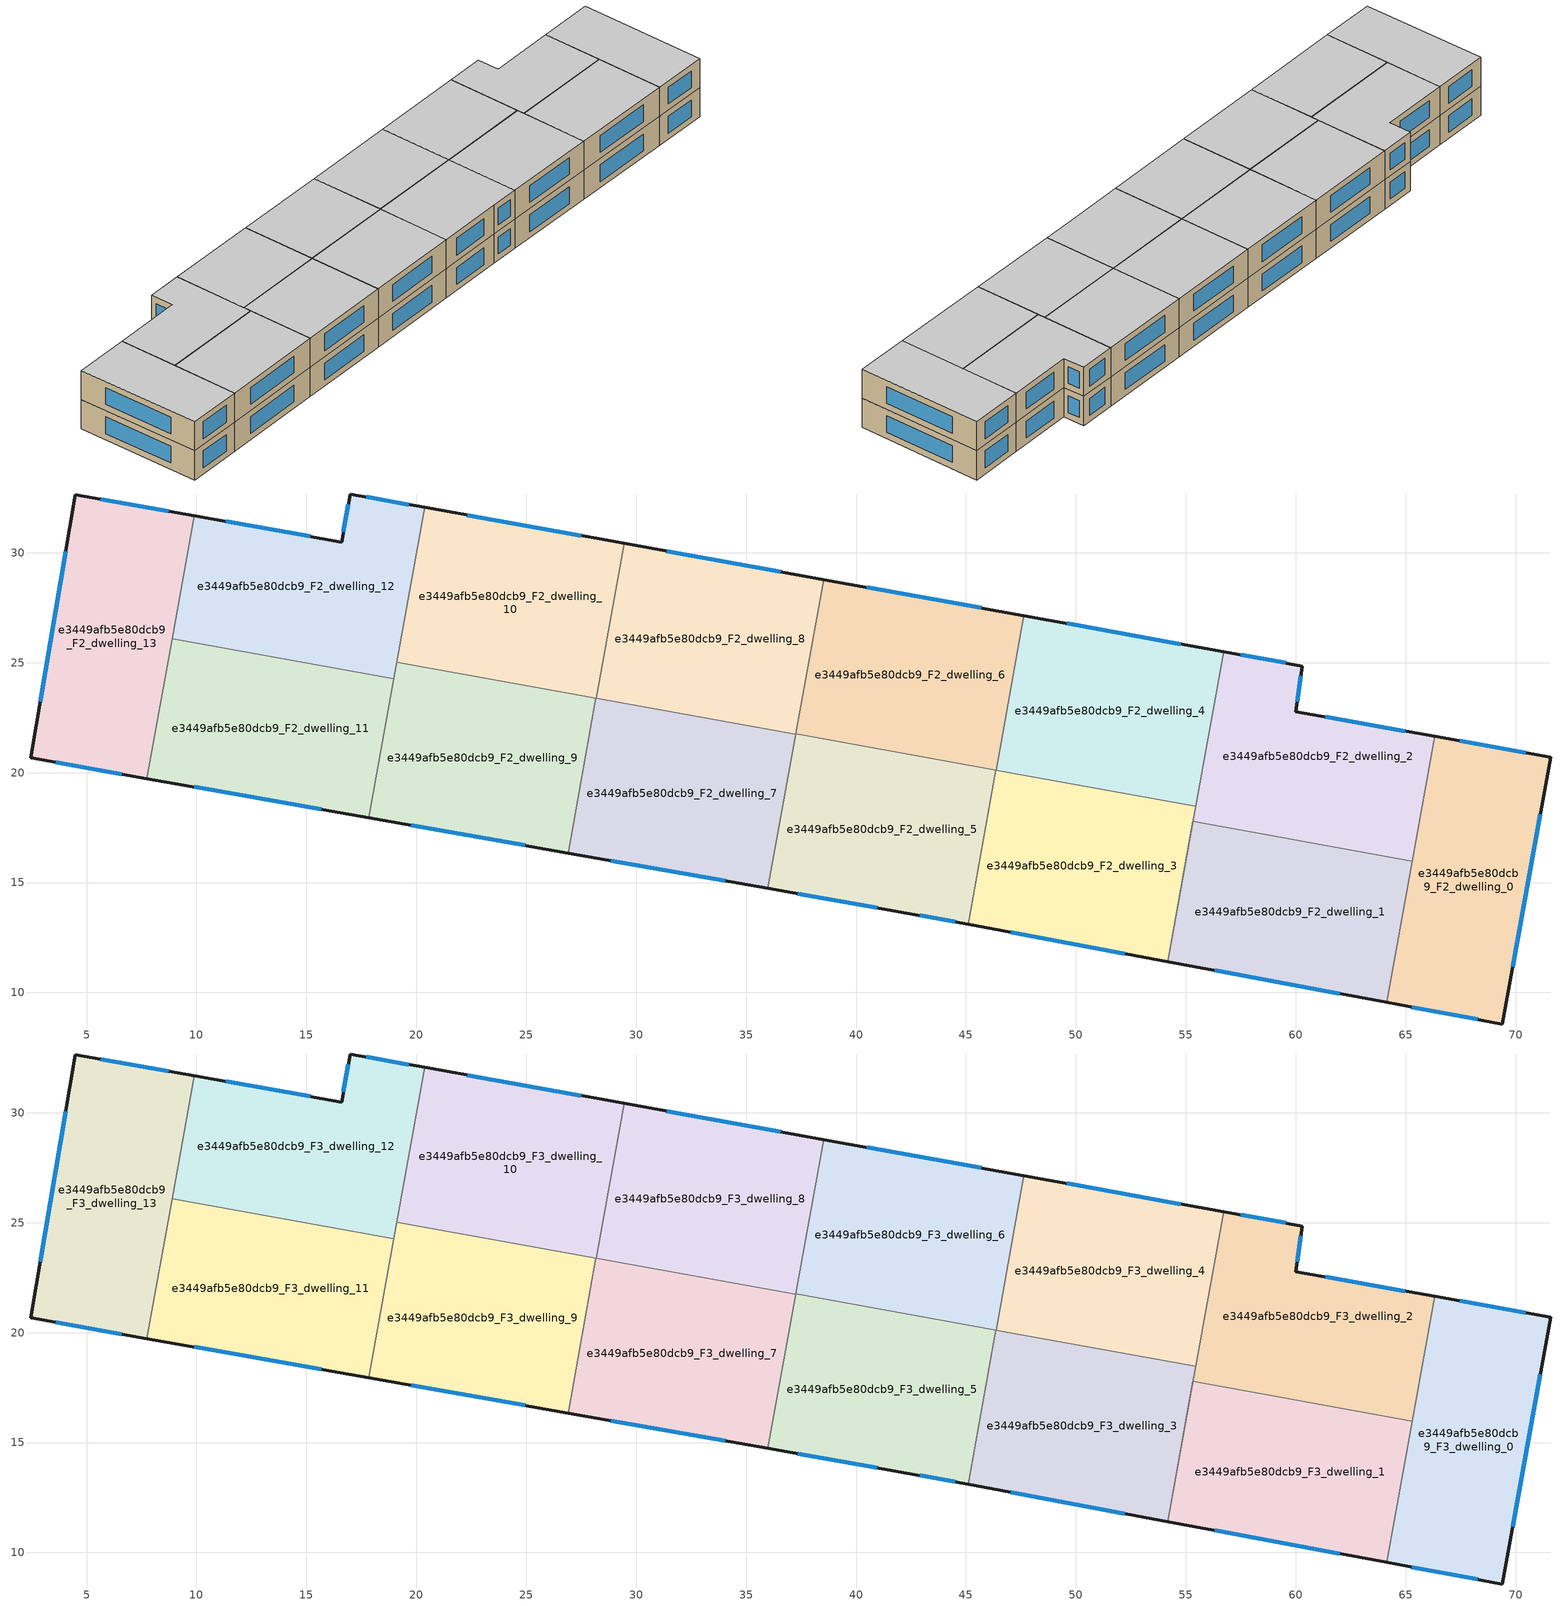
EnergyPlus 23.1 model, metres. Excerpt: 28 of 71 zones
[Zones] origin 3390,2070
e3449afb5e80dcb9_F2_dwelling_0
 floor to e3449afb5e80dcb9_F1_dwelling_0 (EU_floor_Construction): 71.6,20.71 69.41,8.57 64.14,9.55 66.33,21.65 z6
 wall outside (EU_wall_Construction): 64.14,9.55 69.41,8.57 71.6,20.71 66.33,21.65 z6:9
 wall to e3449afb5e80dcb9_F2_dwelling_1 (EU_wall_Construction): 65.3,15.98 64.14,9.55 z6:9
 wall to e3449afb5e80dcb9_F2_dwelling_2 (EU_wall_Construction): 66.33,21.65 65.3,15.98 z6:9
 window (EU_Window_Construction): 70.47,20.91 67.46,21.45 / 69.88,11.17 71.13,18.11 / 65.27,9.34 68.28,8.78 z6.64:8.36
e3449afb5e80dcb9_F2_dwelling_1
 floor to e3449afb5e80dcb9_F1_dwelling_1 (EU_floor_Construction): 65.3,15.98 64.14,9.55 54.17,11.41 55.33,17.78 z6
 wall outside (EU_wall_Construction): 54.17,11.41 64.14,9.55 z6:9
 wall to e3449afb5e80dcb9_F2_dwelling_2 (EU_wall_Construction): 65.3,15.98 55.33,17.78 54.17,11.41 z6:9
 window (EU_Window_Construction): 56.31,11.01 62.01,9.95 z6.64:8.36
e3449afb5e80dcb9_F2_dwelling_10
 floor to e3449afb5e80dcb9_F1_dwelling_10 (EU_floor_Construction): 29.45,30.42 28.17,23.37 19.11,25.01 20.38,32.06 z6
 wall outside (EU_wall_Construction): 29.45,30.42 20.38,32.06 z6:9
 wall to e3449afb5e80dcb9_F2_dwelling_9 (EU_wall_Construction): 19.11,25.01 28.17,23.37 z6:9
 wall to e3449afb5e80dcb9_F2_dwelling_8 (EU_wall_Construction): 28.18,23.39 29.45,30.42 z6:9
 wall to e3449afb5e80dcb9_F2_dwelling_12 (EU_wall_Construction): 20.38,32.06 19.11,25.01 z6:9
 wall to e3449afb5e80dcb9_F2_dwelling_7 (EU_wall_Construction): 28.17,23.37 28.18,23.39 z6:9
 window (EU_Window_Construction): 27.51,30.77 22.32,31.71 z6.64:8.36
e3449afb5e80dcb9_F2_dwelling_11
 floor to e3449afb5e80dcb9_F1_dwelling_11 (EU_floor_Construction): 18.97,24.27 17.83,17.95 7.74,19.73 8.89,26.09 z6
 wall outside (EU_wall_Construction): 7.74,19.73 17.83,17.95 z6:9
 wall to e3449afb5e80dcb9_F2_dwelling_12 (EU_wall_Construction): 18.97,24.27 8.89,26.09 z6:9
 wall to e3449afb5e80dcb9_F2_dwelling_13 (EU_wall_Construction): 8.89,26.09 7.74,19.73 z6:9
 wall to e3449afb5e80dcb9_F2_dwelling_9 (EU_wall_Construction): 17.83,17.95 18.97,24.27 z6:9
 window (EU_Window_Construction): 9.91,19.35 15.67,18.33 z6.64:8.36
e3449afb5e80dcb9_F2_dwelling_12
 floor to e3449afb5e80dcb9_F1_dwelling_12 (EU_floor_Construction): 20.38,32.06 18.97,24.27 8.89,26.09 9.9,31.68 16.6,30.49 16.98,32.67 z6
 wall outside (EU_wall_Construction): 20.38,32.06 16.98,32.67 16.6,30.49 9.9,31.68 z6:9
 wall to e3449afb5e80dcb9_F2_dwelling_13 (EU_wall_Construction): 9.9,31.68 8.89,26.09 z6:9
 wall to e3449afb5e80dcb9_F2_dwelling_9 (EU_wall_Construction): 18.97,24.27 19.11,25.01 z6:9
 window (EU_Window_Construction): 15.17,30.74 11.34,31.43 / 16.9,32.21 16.68,30.96 / 19.66,32.19 17.71,32.54 z6.64:8.36
e3449afb5e80dcb9_F2_dwelling_13
 floor to e3449afb5e80dcb9_F1_dwelling_13 (EU_floor_Construction): 9.9,31.68 7.74,19.73 2.46,20.67 4.49,32.65 z6
 wall outside (EU_wall_Construction): 9.9,31.68 4.49,32.65 2.46,20.67 7.74,19.73 z6:9
 window (EU_Window_Construction): 3.59,20.47 6.61,19.93 / 4.05,30.08 2.9,23.23 / 8.74,31.89 5.65,32.44 z6.64:8.36
e3449afb5e80dcb9_F2_dwelling_2
 floor to e3449afb5e80dcb9_F1_dwelling_2 (EU_floor_Construction): 66.33,21.65 65.3,15.98 55.33,17.78 56.72,25.5 60.31,24.85 60,22.78 z6
 wall outside (EU_wall_Construction): 66.33,21.65 60,22.78 60.31,24.85 56.72,25.5 z6:9
 wall to e3449afb5e80dcb9_F2_dwelling_3 (EU_wall_Construction): 55.45,18.46 54.17,11.41 z6:9
 wall to e3449afb5e80dcb9_F2_dwelling_4 (EU_wall_Construction): 56.72,25.5 55.45,18.46 z6:9
 window (EU_Window_Construction): 60.06,23.22 60.24,24.41 / 64.97,21.89 61.35,22.53 / 59.54,24.99 57.49,25.36 z6.64:8.36
e3449afb5e80dcb9_F2_dwelling_3
 floor to e3449afb5e80dcb9_F1_dwelling_3 (EU_floor_Construction): 55.45,18.46 54.17,11.41 45.1,13.1 46.37,20.11 z6
 wall outside (EU_wall_Construction): 45.1,13.1 54.17,11.41 z6:9
 wall to e3449afb5e80dcb9_F2_dwelling_4 (EU_wall_Construction): 55.45,18.46 46.37,20.11 z6:9
 wall to e3449afb5e80dcb9_F2_dwelling_5 (EU_wall_Construction): 46.37,20.11 45.1,13.1 z6:9
 window (EU_Window_Construction): 47.04,12.73 52.23,11.77 z6.64:8.36
e3449afb5e80dcb9_F2_dwelling_4
 floor to e3449afb5e80dcb9_F1_dwelling_4 (EU_floor_Construction): 56.72,25.5 55.45,18.46 46.37,20.11 47.64,27.14 z6
 wall outside (EU_wall_Construction): 56.72,25.5 47.64,27.14 z6:9
 wall to e3449afb5e80dcb9_F2_dwelling_6 (EU_wall_Construction): 47.64,27.14 46.37,20.12 z6:9
 wall to e3449afb5e80dcb9_F2_dwelling_5 (EU_wall_Construction): 46.37,20.12 46.37,20.11 z6:9
 window (EU_Window_Construction): 54.78,25.85 49.58,26.79 z6.64:8.36
e3449afb5e80dcb9_F2_dwelling_5
 floor to e3449afb5e80dcb9_F1_dwelling_5 (EU_floor_Construction): 46.37,20.12 45.1,13.1 42.31,13.62 35.99,14.73 37.27,21.76 z6
 wall outside (EU_wall_Construction): 35.99,14.73 42.31,13.62 45.1,13.1 z6:9
 wall to e3449afb5e80dcb9_F2_dwelling_6 (EU_wall_Construction): 46.37,20.12 37.27,21.76 z6:9
 wall to e3449afb5e80dcb9_F2_dwelling_7 (EU_wall_Construction): 37.26,21.75 35.99,14.73 z6:9
 wall to e3449afb5e80dcb9_F2_dwelling_8 (EU_wall_Construction): 37.26,21.76 37.26,21.75 z6:9
 window (EU_Window_Construction): 42.91,13.5 44.5,13.21 / 37.35,14.49 40.96,13.85 z6.64:8.36
e3449afb5e80dcb9_F2_dwelling_6
 floor to e3449afb5e80dcb9_F1_dwelling_6 (EU_floor_Construction): 47.64,27.14 46.37,20.12 37.27,21.76 38.53,28.78 z6
 wall outside (EU_wall_Construction): 47.64,27.14 38.53,28.78 z6:9
 wall to e3449afb5e80dcb9_F2_dwelling_8 (EU_wall_Construction): 38.53,28.78 37.27,21.76 z6:9
 window (EU_Window_Construction): 45.69,27.49 40.48,28.43 z6.64:8.36
e3449afb5e80dcb9_F2_dwelling_7
 floor to e3449afb5e80dcb9_F1_dwelling_7 (EU_floor_Construction): 37.26,21.75 35.99,14.73 26.9,16.34 28.18,23.39 z6
 wall outside (EU_wall_Construction): 26.9,16.34 35.99,14.73 z6:9
 wall to e3449afb5e80dcb9_F2_dwelling_8 (EU_wall_Construction): 37.26,21.75 28.18,23.39 z6:9
 wall to e3449afb5e80dcb9_F2_dwelling_9 (EU_wall_Construction): 28.17,23.37 26.9,16.34 z6:9
 window (EU_Window_Construction): 28.85,16 34.05,15.08 z6.64:8.36
e3449afb5e80dcb9_F2_dwelling_8
 floor to e3449afb5e80dcb9_F1_dwelling_8 (EU_floor_Construction): 38.53,28.78 37.26,21.75 28.18,23.39 29.45,30.42 z6
 wall outside (EU_wall_Construction): 38.53,28.78 29.45,30.42 z6:9
 window (EU_Window_Construction): 36.59,29.13 31.39,30.07 z6.64:8.36
e3449afb5e80dcb9_F2_dwelling_9
 floor to e3449afb5e80dcb9_F1_dwelling_9 (EU_floor_Construction): 28.17,23.37 26.9,16.34 17.83,17.95 19.11,25.01 z6
 wall outside (EU_wall_Construction): 17.83,17.95 26.9,16.34 z6:9
 window (EU_Window_Construction): 19.77,17.6 24.96,16.69 z6.64:8.36
e3449afb5e80dcb9_F3_dwelling_0
 floor to e3449afb5e80dcb9_F2_dwelling_0 (EU_floor_Construction): 71.6,20.71 69.41,8.57 64.14,9.55 66.33,21.65 z9
 wall outside (EU_wall_Construction): 64.14,9.55 69.41,8.57 71.6,20.71 66.33,21.65 z9:12
 wall to e3449afb5e80dcb9_F3_dwelling_1 (EU_wall_Construction): 65.3,15.98 64.14,9.55 z9:12
 wall to e3449afb5e80dcb9_F3_dwelling_2 (EU_wall_Construction): 66.33,21.65 65.3,15.98 z9:12
 window (EU_Window_Construction): 70.47,20.91 67.46,21.45 / 69.88,11.17 71.13,18.11 / 65.27,9.34 68.28,8.78 z9.64:11.36
 ceiling to e3449afb5e80dcb9_F4_dwelling_0 (EU_floor_Construction): 69.41,8.57 71.6,20.71 66.33,21.65 64.14,9.55 z12
e3449afb5e80dcb9_F3_dwelling_1
 floor to e3449afb5e80dcb9_F2_dwelling_1 (EU_floor_Construction): 65.3,15.98 64.14,9.55 54.17,11.41 55.33,17.78 z9
 wall outside (EU_wall_Construction): 54.17,11.41 64.14,9.55 z9:12
 wall to e3449afb5e80dcb9_F3_dwelling_2 (EU_wall_Construction): 65.3,15.98 55.33,17.78 54.17,11.41 z9:12
 window (EU_Window_Construction): 56.31,11.01 62.01,9.95 z9.64:11.36
 ceiling to e3449afb5e80dcb9_F4_dwelling_1 (EU_floor_Construction): 64.14,9.55 65.3,15.98 55.33,17.78 54.17,11.41 z12
e3449afb5e80dcb9_F3_dwelling_10
 floor to e3449afb5e80dcb9_F2_dwelling_10 (EU_floor_Construction): 29.45,30.42 28.17,23.37 19.11,25.01 20.38,32.06 z9
 wall outside (EU_wall_Construction): 29.45,30.42 20.38,32.06 z9:12
 wall to e3449afb5e80dcb9_F3_dwelling_9 (EU_wall_Construction): 19.11,25.01 28.17,23.37 z9:12
 wall to e3449afb5e80dcb9_F3_dwelling_8 (EU_wall_Construction): 28.18,23.39 29.45,30.42 z9:12
 wall to e3449afb5e80dcb9_F3_dwelling_12 (EU_wall_Construction): 20.38,32.06 19.11,25.01 z9:12
 wall to e3449afb5e80dcb9_F3_dwelling_7 (EU_wall_Construction): 28.17,23.37 28.18,23.39 z9:12
 window (EU_Window_Construction): 27.51,30.77 22.32,31.71 z9.64:11.36
 ceiling to e3449afb5e80dcb9_F4_dwelling_10 (EU_floor_Construction): 28.17,23.37 29.45,30.42 20.38,32.06 19.11,25.01 z12
e3449afb5e80dcb9_F3_dwelling_11
 floor to e3449afb5e80dcb9_F2_dwelling_11 (EU_floor_Construction): 18.97,24.27 17.83,17.95 7.74,19.73 8.89,26.09 z9
 wall outside (EU_wall_Construction): 7.74,19.73 17.83,17.95 z9:12
 wall to e3449afb5e80dcb9_F3_dwelling_12 (EU_wall_Construction): 18.97,24.27 8.89,26.09 z9:12
 wall to e3449afb5e80dcb9_F3_dwelling_13 (EU_wall_Construction): 8.89,26.09 7.74,19.73 z9:12
 wall to e3449afb5e80dcb9_F3_dwelling_9 (EU_wall_Construction): 17.83,17.95 18.97,24.27 z9:12
 window (EU_Window_Construction): 9.91,19.35 15.67,18.33 z9.64:11.36
 ceiling to e3449afb5e80dcb9_F4_dwelling_11 (EU_floor_Construction): 17.83,17.95 18.97,24.27 8.89,26.09 7.74,19.73 z12
e3449afb5e80dcb9_F3_dwelling_12
 floor to e3449afb5e80dcb9_F2_dwelling_12 (EU_floor_Construction): 20.38,32.06 18.97,24.27 8.89,26.09 9.9,31.68 16.6,30.49 16.98,32.67 z9
 wall outside (EU_wall_Construction): 20.38,32.06 16.98,32.67 16.6,30.49 9.9,31.68 z9:12
 wall to e3449afb5e80dcb9_F3_dwelling_13 (EU_wall_Construction): 9.9,31.68 8.89,26.09 z9:12
 wall to e3449afb5e80dcb9_F3_dwelling_9 (EU_wall_Construction): 18.97,24.27 19.11,25.01 z9:12
 window (EU_Window_Construction): 15.17,30.74 11.34,31.43 / 16.9,32.21 16.68,30.96 / 19.66,32.19 17.71,32.54 z9.64:11.36
 ceiling to e3449afb5e80dcb9_F4_dwelling_12 (EU_floor_Construction): 18.97,24.27 20.38,32.06 16.98,32.67 16.6,30.49 9.9,31.68 8.89,26.09 z12
e3449afb5e80dcb9_F3_dwelling_13
 floor to e3449afb5e80dcb9_F2_dwelling_13 (EU_floor_Construction): 9.9,31.68 7.74,19.73 2.46,20.67 4.49,32.65 z9
 wall outside (EU_wall_Construction): 9.9,31.68 4.49,32.65 2.46,20.67 7.74,19.73 z9:12
 window (EU_Window_Construction): 3.59,20.47 6.61,19.93 / 4.05,30.08 2.9,23.23 / 8.74,31.89 5.65,32.44 z9.64:11.36
 ceiling to e3449afb5e80dcb9_F4_dwelling_13 (EU_floor_Construction): 7.74,19.73 9.9,31.68 4.49,32.65 2.46,20.67 z12
e3449afb5e80dcb9_F3_dwelling_2
 floor to e3449afb5e80dcb9_F2_dwelling_2 (EU_floor_Construction): 66.33,21.65 65.3,15.98 55.33,17.78 56.72,25.5 60.31,24.85 60,22.78 z9
 wall outside (EU_wall_Construction): 66.33,21.65 60,22.78 60.31,24.85 56.72,25.5 z9:12
 wall to e3449afb5e80dcb9_F3_dwelling_3 (EU_wall_Construction): 55.45,18.46 54.17,11.41 z9:12
 wall to e3449afb5e80dcb9_F3_dwelling_4 (EU_wall_Construction): 56.72,25.5 55.45,18.46 z9:12
 window (EU_Window_Construction): 60.06,23.22 60.24,24.41 / 64.97,21.89 61.35,22.53 / 59.54,24.99 57.49,25.36 z9.64:11.36
 ceiling to e3449afb5e80dcb9_F4_dwelling_2 (EU_floor_Construction): 65.3,15.98 66.33,21.65 60,22.78 60.31,24.85 56.72,25.5 55.33,17.78 z12
e3449afb5e80dcb9_F3_dwelling_3
 floor to e3449afb5e80dcb9_F2_dwelling_3 (EU_floor_Construction): 55.45,18.46 54.17,11.41 45.1,13.1 46.37,20.11 z9
 wall outside (EU_wall_Construction): 45.1,13.1 54.17,11.41 z9:12
 wall to e3449afb5e80dcb9_F3_dwelling_4 (EU_wall_Construction): 55.45,18.46 46.37,20.11 z9:12
 wall to e3449afb5e80dcb9_F3_dwelling_5 (EU_wall_Construction): 46.37,20.11 45.1,13.1 z9:12
 window (EU_Window_Construction): 47.04,12.73 52.23,11.77 z9.64:11.36
 ceiling to e3449afb5e80dcb9_F4_dwelling_3 (EU_floor_Construction): 54.17,11.41 55.45,18.46 46.37,20.11 45.1,13.1 z12
e3449afb5e80dcb9_F3_dwelling_4
 floor to e3449afb5e80dcb9_F2_dwelling_4 (EU_floor_Construction): 56.72,25.5 55.45,18.46 46.37,20.11 47.64,27.14 z9
 wall outside (EU_wall_Construction): 56.72,25.5 47.64,27.14 z9:12
 wall to e3449afb5e80dcb9_F3_dwelling_6 (EU_wall_Construction): 47.64,27.14 46.37,20.12 z9:12
 wall to e3449afb5e80dcb9_F3_dwelling_5 (EU_wall_Construction): 46.37,20.12 46.37,20.11 z9:12
 window (EU_Window_Construction): 54.78,25.85 49.58,26.79 z9.64:11.36
 ceiling to e3449afb5e80dcb9_F4_dwelling_4 (EU_floor_Construction): 55.45,18.46 56.72,25.5 47.64,27.14 46.37,20.11 z12
e3449afb5e80dcb9_F3_dwelling_5
 floor to e3449afb5e80dcb9_F2_dwelling_5 (EU_floor_Construction): 46.37,20.12 45.1,13.1 42.31,13.62 35.99,14.73 37.27,21.76 z9
 wall outside (EU_wall_Construction): 35.99,14.73 42.31,13.62 45.1,13.1 z9:12
 wall to e3449afb5e80dcb9_F3_dwelling_6 (EU_wall_Construction): 46.37,20.12 37.27,21.76 z9:12
 wall to e3449afb5e80dcb9_F3_dwelling_7 (EU_wall_Construction): 37.26,21.75 35.99,14.73 z9:12
 wall to e3449afb5e80dcb9_F3_dwelling_8 (EU_wall_Construction): 37.26,21.76 37.26,21.75 z9:12
 window (EU_Window_Construction): 42.91,13.5 44.5,13.21 / 37.35,14.49 40.96,13.85 z9.64:11.36
 ceiling to e3449afb5e80dcb9_F4_dwelling_5 (EU_floor_Construction): 45.1,13.1 46.37,20.12 37.27,21.76 35.99,14.73 42.31,13.62 z12
e3449afb5e80dcb9_F3_dwelling_6
 floor to e3449afb5e80dcb9_F2_dwelling_6 (EU_floor_Construction): 47.64,27.14 46.37,20.12 37.27,21.76 38.53,28.78 z9
 wall outside (EU_wall_Construction): 47.64,27.14 38.53,28.78 z9:12
 wall to e3449afb5e80dcb9_F3_dwelling_8 (EU_wall_Construction): 38.53,28.78 37.27,21.76 z9:12
 window (EU_Window_Construction): 45.69,27.49 40.48,28.43 z9.64:11.36
 ceiling to e3449afb5e80dcb9_F4_dwelling_6 (EU_floor_Construction): 46.37,20.12 47.64,27.14 38.53,28.78 37.27,21.76 z12
e3449afb5e80dcb9_F3_dwelling_7
 floor to e3449afb5e80dcb9_F2_dwelling_7 (EU_floor_Construction): 37.26,21.75 35.99,14.73 26.9,16.34 28.18,23.39 z9
 wall outside (EU_wall_Construction): 26.9,16.34 35.99,14.73 z9:12
 wall to e3449afb5e80dcb9_F3_dwelling_8 (EU_wall_Construction): 37.26,21.75 28.18,23.39 z9:12
 wall to e3449afb5e80dcb9_F3_dwelling_9 (EU_wall_Construction): 28.17,23.37 26.9,16.34 z9:12
 window (EU_Window_Construction): 28.85,16 34.05,15.08 z9.64:11.36
 ceiling to e3449afb5e80dcb9_F4_dwelling_7 (EU_floor_Construction): 35.99,14.73 37.26,21.75 28.18,23.39 26.9,16.34 z12
e3449afb5e80dcb9_F3_dwelling_8
 floor to e3449afb5e80dcb9_F2_dwelling_8 (EU_floor_Construction): 38.53,28.78 37.26,21.75 28.18,23.39 29.45,30.42 z9
 wall outside (EU_wall_Construction): 38.53,28.78 29.45,30.42 z9:12
 window (EU_Window_Construction): 36.59,29.13 31.39,30.07 z9.64:11.36
 ceiling to e3449afb5e80dcb9_F4_dwelling_8 (EU_floor_Construction): 37.26,21.75 38.53,28.78 29.45,30.42 28.18,23.39 z12
e3449afb5e80dcb9_F3_dwelling_9
 floor to e3449afb5e80dcb9_F2_dwelling_9 (EU_floor_Construction): 28.17,23.37 26.9,16.34 17.83,17.95 19.11,25.01 z9
 wall outside (EU_wall_Construction): 17.83,17.95 26.9,16.34 z9:12
 window (EU_Window_Construction): 19.77,17.6 24.96,16.69 z9.64:11.36
 ceiling to e3449afb5e80dcb9_F4_dwelling_9 (EU_floor_Construction): 26.9,16.34 28.17,23.37 19.11,25.01 17.83,17.95 z12
[Building]
EU S2 Campaign: North Axis=0; Terrain=City; Solar Distribution=FullExterior
[Site:Location]
Yerevan-Zvartnots.Intl.AP: Latitude=40.15; Longitude=44.383; Time Zone=4; Elevation=854
[SizingPeriod:WeatherFileDays]
AnnualSizingPeriod: Begin Month=1; Begin Day of Month=1; End Month=12; End Day of Month=31; Day of Week for Start Day=Monday; Use Weather File Daylight Saving Period=No; Use Weather File Rain and Snow Indicators=No
[MATERIAL]
EU_InternalMass_Material: Roughness=MediumRough; Thickness=0.1; Conductivity=1; Density=1800; Specific Heat=900; Thermal Absorptance=0.9; Solar Absorptance=0.7; Visible Absorptance=0.7
[MATERIAL:NOMASS] Roughness=MediumRough; Thermal Absorptance=0.9; Solar Absorptance=0.7; Visible Absorptance=0.7
Name | Thermal Resistance
EU_wall_NoMass | 1.05043
EU_floor_NoMass | 0.478065
[WINDOWMATERIAL:SIMPLEGLAZINGSYSTEM]
EU_Window_SimpleGlazing: UFactor=2.5566; Solar Heat Gain Coefficient=0.75; Visible Transmittance=0.75
[CONSTRUCTION]
EU_wall_Construction: EU_wall_NoMass
EU_floor_Construction: EU_floor_NoMass
EU_Window_Construction: EU_Window_SimpleGlazing
EU_InternalMass_Construction: EU_InternalMass_Material
[ZONE] Type=1; Multiplier=1; Ceiling Height=autocalculate; Floor Area=autocalculate; Part of Total Floor Area=Yes
Name | Volume
e3449afb5e80dcb9_F2_dwelling_0; e3449afb5e80dcb9_F3_dwelling_0 | 197.958
e3449afb5e80dcb9_F2_dwelling_1; e3449afb5e80dcb9_F3_dwelling_1; e3449afb5e80dcb9_F2_dwelling_10; e3449afb5e80dcb9_F3_dwelling_10 | 197.931
e3449afb5e80dcb9_F2_dwelling_11; e3449afb5e80dcb9_F3_dwelling_11 | 197.941
e3449afb5e80dcb9_F2_dwelling_12; e3449afb5e80dcb9_F3_dwelling_12 | 197.922
e3449afb5e80dcb9_F2_dwelling_13; e3449afb5e80dcb9_F3_dwelling_13; e3449afb5e80dcb9_F2_dwelling_7; e3449afb5e80dcb9_F3_dwelling_7 | 197.949
e3449afb5e80dcb9_F2_dwelling_2; e3449afb5e80dcb9_F3_dwelling_2 | 197.946
e3449afb5e80dcb9_F2_dwelling_3; e3449afb5e80dcb9_F3_dwelling_3 | 197.926
e3449afb5e80dcb9_F2_dwelling_4; e3449afb5e80dcb9_F3_dwelling_4 | 197.928
e3449afb5e80dcb9_F2_dwelling_5; e3449afb5e80dcb9_F3_dwelling_5 | 197.963
e3449afb5e80dcb9_F2_dwelling_6; e3449afb5e80dcb9_F3_dwelling_6; e3449afb5e80dcb9_F2_dwelling_8; e3449afb5e80dcb9_F3_dwelling_8 | 197.938
e3449afb5e80dcb9_F2_dwelling_9; e3449afb5e80dcb9_F3_dwelling_9 | 197.933
[INTERNALMASS] Construction=EU_InternalMass_Construction
Name | Zone or ZoneList | Surface Area
e3449afb5e80dcb9_F2_dwelling_0_EU_InternalMass | e3449afb5e80dcb9_F2_dwelling_0 | 65.986
e3449afb5e80dcb9_F2_dwelling_1_EU_InternalMass | e3449afb5e80dcb9_F2_dwelling_1 | 65.9754
e3449afb5e80dcb9_F2_dwelling_2_EU_InternalMass | e3449afb5e80dcb9_F2_dwelling_2 | 65.9855
e3449afb5e80dcb9_F2_dwelling_3_EU_InternalMass | e3449afb5e80dcb9_F2_dwelling_3 | 65.9746
e3449afb5e80dcb9_F2_dwelling_4_EU_InternalMass | e3449afb5e80dcb9_F2_dwelling_4 | 65.977
e3449afb5e80dcb9_F2_dwelling_5_EU_InternalMass | e3449afb5e80dcb9_F2_dwelling_5 | 65.9855
e3449afb5e80dcb9_F2_dwelling_6_EU_InternalMass | e3449afb5e80dcb9_F2_dwelling_6 | 65.9786
e3449afb5e80dcb9_F2_dwelling_7_EU_InternalMass | e3449afb5e80dcb9_F2_dwelling_7 | 65.985
e3449afb5e80dcb9_F2_dwelling_8_EU_InternalMass | e3449afb5e80dcb9_F2_dwelling_8 | 65.9804
e3449afb5e80dcb9_F2_dwelling_9_EU_InternalMass | e3449afb5e80dcb9_F2_dwelling_9 | 65.9774
e3449afb5e80dcb9_F2_dwelling_10_EU_InternalMass | e3449afb5e80dcb9_F2_dwelling_10 | 65.9772
e3449afb5e80dcb9_F2_dwelling_11_EU_InternalMass | e3449afb5e80dcb9_F2_dwelling_11 | 65.9797
e3449afb5e80dcb9_F2_dwelling_12_EU_InternalMass | e3449afb5e80dcb9_F2_dwelling_12 | 65.9726
e3449afb5e80dcb9_F2_dwelling_13_EU_InternalMass | e3449afb5e80dcb9_F2_dwelling_13 | 65.983
e3449afb5e80dcb9_F3_dwelling_0_EU_InternalMass | e3449afb5e80dcb9_F3_dwelling_0 | 65.986
e3449afb5e80dcb9_F3_dwelling_1_EU_InternalMass | e3449afb5e80dcb9_F3_dwelling_1 | 65.9754
e3449afb5e80dcb9_F3_dwelling_2_EU_InternalMass | e3449afb5e80dcb9_F3_dwelling_2 | 65.9855
e3449afb5e80dcb9_F3_dwelling_3_EU_InternalMass | e3449afb5e80dcb9_F3_dwelling_3 | 65.9746
e3449afb5e80dcb9_F3_dwelling_4_EU_InternalMass | e3449afb5e80dcb9_F3_dwelling_4 | 65.977
e3449afb5e80dcb9_F3_dwelling_5_EU_InternalMass | e3449afb5e80dcb9_F3_dwelling_5 | 65.9855
e3449afb5e80dcb9_F3_dwelling_6_EU_InternalMass | e3449afb5e80dcb9_F3_dwelling_6 | 65.9786
e3449afb5e80dcb9_F3_dwelling_7_EU_InternalMass | e3449afb5e80dcb9_F3_dwelling_7 | 65.985
e3449afb5e80dcb9_F3_dwelling_8_EU_InternalMass | e3449afb5e80dcb9_F3_dwelling_8 | 65.9804
e3449afb5e80dcb9_F3_dwelling_9_EU_InternalMass | e3449afb5e80dcb9_F3_dwelling_9 | 65.9774
e3449afb5e80dcb9_F3_dwelling_10_EU_InternalMass | e3449afb5e80dcb9_F3_dwelling_10 | 65.9772
e3449afb5e80dcb9_F3_dwelling_11_EU_InternalMass | e3449afb5e80dcb9_F3_dwelling_11 | 65.9797
e3449afb5e80dcb9_F3_dwelling_12_EU_InternalMass | e3449afb5e80dcb9_F3_dwelling_12 | 65.9726
e3449afb5e80dcb9_F3_dwelling_13_EU_InternalMass | e3449afb5e80dcb9_F3_dwelling_13 | 65.983
[OTHEREQUIPMENT] Fuel Type=Electricity; Design Level Calculation Method=Watts/Area; Power per Zone Floor Area=1; Fraction Latent=0; Fraction Radiant=0; Fraction Lost=0; Carbon Dioxide Generation Rate=0; EndUse Subcategory=EU_Step8_InternalGains
Name | Zone or ZoneList or Space or SpaceList | Schedule
EU_Step8_InternalGain_e3449afb5e80dcb9_F2_dwelling_0_f000 | e3449afb5e80dcb9_F2_dwelling_0 | EU_Step8_GainSchedule_e3449afb5e80dcb9_F2_dwelling_0_f000
EU_Step8_InternalGain_e3449afb5e80dcb9_F2_dwelling_1_f000 | e3449afb5e80dcb9_F2_dwelling_1 | EU_Step8_GainSchedule_e3449afb5e80dcb9_F2_dwelling_1_f000
EU_Step8_InternalGain_e3449afb5e80dcb9_F2_dwelling_2_f000 | e3449afb5e80dcb9_F2_dwelling_2 | EU_Step8_GainSchedule_e3449afb5e80dcb9_F2_dwelling_2_f000
EU_Step8_InternalGain_e3449afb5e80dcb9_F2_dwelling_3_f000 | e3449afb5e80dcb9_F2_dwelling_3 | EU_Step8_GainSchedule_e3449afb5e80dcb9_F2_dwelling_3_f000
EU_Step8_InternalGain_e3449afb5e80dcb9_F2_dwelling_4_f000 | e3449afb5e80dcb9_F2_dwelling_4 | EU_Step8_GainSchedule_e3449afb5e80dcb9_F2_dwelling_4_f000
EU_Step8_InternalGain_e3449afb5e80dcb9_F2_dwelling_5_f000 | e3449afb5e80dcb9_F2_dwelling_5 | EU_Step8_GainSchedule_e3449afb5e80dcb9_F2_dwelling_5_f000
EU_Step8_InternalGain_e3449afb5e80dcb9_F2_dwelling_6_f000 | e3449afb5e80dcb9_F2_dwelling_6 | EU_Step8_GainSchedule_e3449afb5e80dcb9_F2_dwelling_6_f000
EU_Step8_InternalGain_e3449afb5e80dcb9_F2_dwelling_7_f000 | e3449afb5e80dcb9_F2_dwelling_7 | EU_Step8_GainSchedule_e3449afb5e80dcb9_F2_dwelling_7_f000
EU_Step8_InternalGain_e3449afb5e80dcb9_F2_dwelling_8_f000 | e3449afb5e80dcb9_F2_dwelling_8 | EU_Step8_GainSchedule_e3449afb5e80dcb9_F2_dwelling_8_f000
EU_Step8_InternalGain_e3449afb5e80dcb9_F2_dwelling_9_f000 | e3449afb5e80dcb9_F2_dwelling_9 | EU_Step8_GainSchedule_e3449afb5e80dcb9_F2_dwelling_9_f000
EU_Step8_InternalGain_e3449afb5e80dcb9_F2_dwelling_10_f000 | e3449afb5e80dcb9_F2_dwelling_10 | EU_Step8_GainSchedule_e3449afb5e80dcb9_F2_dwelling_10_f000
EU_Step8_InternalGain_e3449afb5e80dcb9_F2_dwelling_11_f000 | e3449afb5e80dcb9_F2_dwelling_11 | EU_Step8_GainSchedule_e3449afb5e80dcb9_F2_dwelling_11_f000
EU_Step8_InternalGain_e3449afb5e80dcb9_F2_dwelling_12_f000 | e3449afb5e80dcb9_F2_dwelling_12 | EU_Step8_GainSchedule_e3449afb5e80dcb9_F2_dwelling_12_f000
EU_Step8_InternalGain_e3449afb5e80dcb9_F2_dwelling_13_f000 | e3449afb5e80dcb9_F2_dwelling_13 | EU_Step8_GainSchedule_e3449afb5e80dcb9_F2_dwelling_13_f000
EU_Step8_InternalGain_e3449afb5e80dcb9_F3_dwelling_0_f000 | e3449afb5e80dcb9_F3_dwelling_0 | EU_Step8_GainSchedule_e3449afb5e80dcb9_F3_dwelling_0_f000
EU_Step8_InternalGain_e3449afb5e80dcb9_F3_dwelling_1_f000 | e3449afb5e80dcb9_F3_dwelling_1 | EU_Step8_GainSchedule_e3449afb5e80dcb9_F3_dwelling_1_f000
EU_Step8_InternalGain_e3449afb5e80dcb9_F3_dwelling_2_f000 | e3449afb5e80dcb9_F3_dwelling_2 | EU_Step8_GainSchedule_e3449afb5e80dcb9_F3_dwelling_2_f000
EU_Step8_InternalGain_e3449afb5e80dcb9_F3_dwelling_3_f000 | e3449afb5e80dcb9_F3_dwelling_3 | EU_Step8_GainSchedule_e3449afb5e80dcb9_F3_dwelling_3_f000
EU_Step8_InternalGain_e3449afb5e80dcb9_F3_dwelling_4_f000 | e3449afb5e80dcb9_F3_dwelling_4 | EU_Step8_GainSchedule_e3449afb5e80dcb9_F3_dwelling_4_f000
EU_Step8_InternalGain_e3449afb5e80dcb9_F3_dwelling_5_f000 | e3449afb5e80dcb9_F3_dwelling_5 | EU_Step8_GainSchedule_e3449afb5e80dcb9_F3_dwelling_5_f000
EU_Step8_InternalGain_e3449afb5e80dcb9_F3_dwelling_6_f000 | e3449afb5e80dcb9_F3_dwelling_6 | EU_Step8_GainSchedule_e3449afb5e80dcb9_F3_dwelling_6_f000
EU_Step8_InternalGain_e3449afb5e80dcb9_F3_dwelling_7_f000 | e3449afb5e80dcb9_F3_dwelling_7 | EU_Step8_GainSchedule_e3449afb5e80dcb9_F3_dwelling_7_f000
EU_Step8_InternalGain_e3449afb5e80dcb9_F3_dwelling_8_f000 | e3449afb5e80dcb9_F3_dwelling_8 | EU_Step8_GainSchedule_e3449afb5e80dcb9_F3_dwelling_8_f000
EU_Step8_InternalGain_e3449afb5e80dcb9_F3_dwelling_9_f000 | e3449afb5e80dcb9_F3_dwelling_9 | EU_Step8_GainSchedule_e3449afb5e80dcb9_F3_dwelling_9_f000
EU_Step8_InternalGain_e3449afb5e80dcb9_F3_dwelling_10_f000 | e3449afb5e80dcb9_F3_dwelling_10 | EU_Step8_GainSchedule_e3449afb5e80dcb9_F3_dwelling_10_f000
EU_Step8_InternalGain_e3449afb5e80dcb9_F3_dwelling_11_f000 | e3449afb5e80dcb9_F3_dwelling_11 | EU_Step8_GainSchedule_e3449afb5e80dcb9_F3_dwelling_11_f000
EU_Step8_InternalGain_e3449afb5e80dcb9_F3_dwelling_12_f000 | e3449afb5e80dcb9_F3_dwelling_12 | EU_Step8_GainSchedule_e3449afb5e80dcb9_F3_dwelling_12_f000
EU_Step8_InternalGain_e3449afb5e80dcb9_F3_dwelling_13_f000 | e3449afb5e80dcb9_F3_dwelling_13 | EU_Step8_GainSchedule_e3449afb5e80dcb9_F3_dwelling_13_f000
[ZONEVENTILATION:DESIGNFLOWRATE] Schedule=EU_AlwaysOn; Design Flow Rate Calculation Method=AirChanges/Hour; Air Changes per Hour=0.557805; Ventilation Type=Natural; Fan Pressure Rise=0; Fan Total Efficiency=1; Constant Term Coefficient=1; Temperature Term Coefficient=0; Velocity Term Coefficient=0; Velocity Squared Term Coefficient=0; Minimum Indoor Temperature=-100; Maximum Indoor Temperature=100; Delta Temperature=-100; Minimum Outdoor Temperature=-100; Maximum Outdoor Temperature=100; Maximum Wind Speed=40
Name | Zone or ZoneList or Space or SpaceList
EU_ConstantAir_e3449afb5e80dcb9_F2_dwelling_0 | e3449afb5e80dcb9_F2_dwelling_0
EU_ConstantAir_e3449afb5e80dcb9_F2_dwelling_1 | e3449afb5e80dcb9_F2_dwelling_1
EU_ConstantAir_e3449afb5e80dcb9_F2_dwelling_2 | e3449afb5e80dcb9_F2_dwelling_2
EU_ConstantAir_e3449afb5e80dcb9_F2_dwelling_3 | e3449afb5e80dcb9_F2_dwelling_3
EU_ConstantAir_e3449afb5e80dcb9_F2_dwelling_4 | e3449afb5e80dcb9_F2_dwelling_4
EU_ConstantAir_e3449afb5e80dcb9_F2_dwelling_5 | e3449afb5e80dcb9_F2_dwelling_5
EU_ConstantAir_e3449afb5e80dcb9_F2_dwelling_6 | e3449afb5e80dcb9_F2_dwelling_6
EU_ConstantAir_e3449afb5e80dcb9_F2_dwelling_7 | e3449afb5e80dcb9_F2_dwelling_7
EU_ConstantAir_e3449afb5e80dcb9_F2_dwelling_8 | e3449afb5e80dcb9_F2_dwelling_8
EU_ConstantAir_e3449afb5e80dcb9_F2_dwelling_9 | e3449afb5e80dcb9_F2_dwelling_9
EU_ConstantAir_e3449afb5e80dcb9_F2_dwelling_10 | e3449afb5e80dcb9_F2_dwelling_10
EU_ConstantAir_e3449afb5e80dcb9_F2_dwelling_11 | e3449afb5e80dcb9_F2_dwelling_11
EU_ConstantAir_e3449afb5e80dcb9_F2_dwelling_12 | e3449afb5e80dcb9_F2_dwelling_12
EU_ConstantAir_e3449afb5e80dcb9_F2_dwelling_13 | e3449afb5e80dcb9_F2_dwelling_13
EU_ConstantAir_e3449afb5e80dcb9_F3_dwelling_0 | e3449afb5e80dcb9_F3_dwelling_0
EU_ConstantAir_e3449afb5e80dcb9_F3_dwelling_1 | e3449afb5e80dcb9_F3_dwelling_1
EU_ConstantAir_e3449afb5e80dcb9_F3_dwelling_2 | e3449afb5e80dcb9_F3_dwelling_2
EU_ConstantAir_e3449afb5e80dcb9_F3_dwelling_3 | e3449afb5e80dcb9_F3_dwelling_3
EU_ConstantAir_e3449afb5e80dcb9_F3_dwelling_4 | e3449afb5e80dcb9_F3_dwelling_4
EU_ConstantAir_e3449afb5e80dcb9_F3_dwelling_5 | e3449afb5e80dcb9_F3_dwelling_5
EU_ConstantAir_e3449afb5e80dcb9_F3_dwelling_6 | e3449afb5e80dcb9_F3_dwelling_6
EU_ConstantAir_e3449afb5e80dcb9_F3_dwelling_7 | e3449afb5e80dcb9_F3_dwelling_7
EU_ConstantAir_e3449afb5e80dcb9_F3_dwelling_8 | e3449afb5e80dcb9_F3_dwelling_8
EU_ConstantAir_e3449afb5e80dcb9_F3_dwelling_9 | e3449afb5e80dcb9_F3_dwelling_9
EU_ConstantAir_e3449afb5e80dcb9_F3_dwelling_10 | e3449afb5e80dcb9_F3_dwelling_10
EU_ConstantAir_e3449afb5e80dcb9_F3_dwelling_11 | e3449afb5e80dcb9_F3_dwelling_11
EU_ConstantAir_e3449afb5e80dcb9_F3_dwelling_12 | e3449afb5e80dcb9_F3_dwelling_12
EU_ConstantAir_e3449afb5e80dcb9_F3_dwelling_13 | e3449afb5e80dcb9_F3_dwelling_13
[HVACTEMPLATE:THERMOSTAT] Constant Heating Setpoint=20; Constant Cooling Setpoint=50
EU_HeatOnly_e3449afb5e80dcb9_F0_dwelling_9; EU_HeatOnly_e3449afb5e80dcb9_F0_dwelling_10; EU_HeatOnly_e3449afb5e80dcb9_F0_dwelling_11; EU_HeatOnly_e3449afb5e80dcb9_F0_dwelling_12; EU_HeatOnly_e3449afb5e80dcb9_F0_dwelling_13; EU_HeatOnly_e3449afb5e80dcb9_F0_dwelling_14; EU_HeatOnly_e3449afb5e80dcb9_F1_dwelling_0; EU_HeatOnly_e3449afb5e80dcb9_F1_dwelling_1; EU_HeatOnly_e3449afb5e80dcb9_F1_dwelling_2; EU_HeatOnly_e3449afb5e80dcb9_F1_dwelling_3; EU_HeatOnly_e3449afb5e80dcb9_F1_dwelling_4; EU_HeatOnly_e3449afb5e80dcb9_F1_dwelling_5; EU_HeatOnly_e3449afb5e80dcb9_F1_dwelling_6; EU_HeatOnly_e3449afb5e80dcb9_F1_dwelling_7; EU_HeatOnly_e3449afb5e80dcb9_F1_dwelling_8; EU_HeatOnly_e3449afb5e80dcb9_F1_dwelling_9; EU_HeatOnly_e3449afb5e80dcb9_F1_dwelling_10; EU_HeatOnly_e3449afb5e80dcb9_F1_dwelling_11; EU_HeatOnly_e3449afb5e80dcb9_F1_dwelling_12; EU_HeatOnly_e3449afb5e80dcb9_F1_dwelling_13; EU_HeatOnly_e3449afb5e80dcb9_F2_dwelling_0; EU_HeatOnly_e3449afb5e80dcb9_F2_dwelling_1; EU_HeatOnly_e3449afb5e80dcb9_F2_dwelling_2; EU_HeatOnly_e3449afb5e80dcb9_F2_dwelling_3; EU_HeatOnly_e3449afb5e80dcb9_F2_dwelling_4; EU_HeatOnly_e3449afb5e80dcb9_F2_dwelling_5; EU_HeatOnly_e3449afb5e80dcb9_F2_dwelling_6; EU_HeatOnly_e3449afb5e80dcb9_F2_dwelling_7; EU_HeatOnly_e3449afb5e80dcb9_F2_dwelling_8; EU_HeatOnly_e3449afb5e80dcb9_F2_dwelling_9; EU_HeatOnly_e3449afb5e80dcb9_F2_dwelling_10; EU_HeatOnly_e3449afb5e80dcb9_F2_dwelling_11; EU_HeatOnly_e3449afb5e80dcb9_F2_dwelling_12; EU_HeatOnly_e3449afb5e80dcb9_F2_dwelling_13; EU_HeatOnly_e3449afb5e80dcb9_F3_dwelling_0; EU_HeatOnly_e3449afb5e80dcb9_F3_dwelling_1; EU_HeatOnly_e3449afb5e80dcb9_F3_dwelling_2; EU_HeatOnly_e3449afb5e80dcb9_F3_dwelling_3; EU_HeatOnly_e3449afb5e80dcb9_F3_dwelling_4; EU_HeatOnly_e3449afb5e80dcb9_F3_dwelling_5; EU_HeatOnly_e3449afb5e80dcb9_F3_dwelling_6; EU_HeatOnly_e3449afb5e80dcb9_F3_dwelling_7; EU_HeatOnly_e3449afb5e80dcb9_F3_dwelling_8; EU_HeatOnly_e3449afb5e80dcb9_F3_dwelling_9; EU_HeatOnly_e3449afb5e80dcb9_F3_dwelling_10; EU_HeatOnly_e3449afb5e80dcb9_F3_dwelling_11; EU_HeatOnly_e3449afb5e80dcb9_F3_dwelling_12; EU_HeatOnly_e3449afb5e80dcb9_F3_dwelling_13; EU_HeatOnly_e3449afb5e80dcb9_F4_dwelling_0; EU_HeatOnly_e3449afb5e80dcb9_F4_dwelling_1; EU_HeatOnly_e3449afb5e80dcb9_F4_dwelling_2; EU_HeatOnly_e3449afb5e80dcb9_F4_dwelling_3; EU_HeatOnly_e3449afb5e80dcb9_F4_dwelling_4; EU_HeatOnly_e3449afb5e80dcb9_F4_dwelling_5; EU_HeatOnly_e3449afb5e80dcb9_F4_dwelling_6; EU_HeatOnly_e3449afb5e80dcb9_F4_dwelling_7; EU_HeatOnly_e3449afb5e80dcb9_F4_dwelling_8; EU_HeatOnly_e3449afb5e80dcb9_F4_dwelling_9; EU_HeatOnly_e3449afb5e80dcb9_F4_dwelling_10; EU_HeatOnly_e3449afb5e80dcb9_F4_dwelling_11; EU_HeatOnly_e3449afb5e80dcb9_F4_dwelling_12; EU_HeatOnly_e3449afb5e80dcb9_F4_dwelling_13
[HVACTEMPLATE:ZONE:IDEALLOADSAIRSYSTEM] System Availability Schedule=EU_AlwaysOn; Maximum Heating Supply Air Temperature=50; Minimum Cooling Supply Air Temperature=13; Maximum Heating Supply Air Humidity Ratio=0.0156; Minimum Cooling Supply Air Humidity Ratio=0.0077; Heating Limit=NoLimit; Cooling Limit=NoLimit; Heating Availability Schedule=EU_AlwaysOn; Cooling Availability Schedule=EU_CoolingOff; Dehumidification Control Type=ConstantSensibleHeatRatio; Cooling Sensible Heat Ratio=0.7; Dehumidification Setpoint=60; Humidification Control Type=None; Humidification Setpoint=30; Outdoor Air Method=None; Outdoor Air Flow Rate per Person=0.00944; Outdoor Air Flow Rate per Zone Floor Area=0; Outdoor Air Flow Rate per Zone=0; Demand Controlled Ventilation Type=None; Outdoor Air Economizer Type=NoEconomizer; Heat Recovery Type=None; Sensible Heat Recovery Effectiveness=0.7; Latent Heat Recovery Effectiveness=0.65
Name | Template Thermostat
e3449afb5e80dcb9_F2_dwelling_0 | EU_HeatOnly_e3449afb5e80dcb9_F2_dwelling_0
e3449afb5e80dcb9_F2_dwelling_1 | EU_HeatOnly_e3449afb5e80dcb9_F2_dwelling_1
e3449afb5e80dcb9_F2_dwelling_2 | EU_HeatOnly_e3449afb5e80dcb9_F2_dwelling_2
e3449afb5e80dcb9_F2_dwelling_3 | EU_HeatOnly_e3449afb5e80dcb9_F2_dwelling_3
e3449afb5e80dcb9_F2_dwelling_4 | EU_HeatOnly_e3449afb5e80dcb9_F2_dwelling_4
e3449afb5e80dcb9_F2_dwelling_5 | EU_HeatOnly_e3449afb5e80dcb9_F2_dwelling_5
e3449afb5e80dcb9_F2_dwelling_6 | EU_HeatOnly_e3449afb5e80dcb9_F2_dwelling_6
e3449afb5e80dcb9_F2_dwelling_7 | EU_HeatOnly_e3449afb5e80dcb9_F2_dwelling_7
e3449afb5e80dcb9_F2_dwelling_8 | EU_HeatOnly_e3449afb5e80dcb9_F2_dwelling_8
e3449afb5e80dcb9_F2_dwelling_9 | EU_HeatOnly_e3449afb5e80dcb9_F2_dwelling_9
e3449afb5e80dcb9_F2_dwelling_10 | EU_HeatOnly_e3449afb5e80dcb9_F2_dwelling_10
e3449afb5e80dcb9_F2_dwelling_11 | EU_HeatOnly_e3449afb5e80dcb9_F2_dwelling_11
e3449afb5e80dcb9_F2_dwelling_12 | EU_HeatOnly_e3449afb5e80dcb9_F2_dwelling_12
e3449afb5e80dcb9_F2_dwelling_13 | EU_HeatOnly_e3449afb5e80dcb9_F2_dwelling_13
e3449afb5e80dcb9_F3_dwelling_0 | EU_HeatOnly_e3449afb5e80dcb9_F3_dwelling_0
e3449afb5e80dcb9_F3_dwelling_1 | EU_HeatOnly_e3449afb5e80dcb9_F3_dwelling_1
e3449afb5e80dcb9_F3_dwelling_2 | EU_HeatOnly_e3449afb5e80dcb9_F3_dwelling_2
e3449afb5e80dcb9_F3_dwelling_3 | EU_HeatOnly_e3449afb5e80dcb9_F3_dwelling_3
e3449afb5e80dcb9_F3_dwelling_4 | EU_HeatOnly_e3449afb5e80dcb9_F3_dwelling_4
e3449afb5e80dcb9_F3_dwelling_5 | EU_HeatOnly_e3449afb5e80dcb9_F3_dwelling_5
e3449afb5e80dcb9_F3_dwelling_6 | EU_HeatOnly_e3449afb5e80dcb9_F3_dwelling_6
e3449afb5e80dcb9_F3_dwelling_7 | EU_HeatOnly_e3449afb5e80dcb9_F3_dwelling_7
e3449afb5e80dcb9_F3_dwelling_8 | EU_HeatOnly_e3449afb5e80dcb9_F3_dwelling_8
e3449afb5e80dcb9_F3_dwelling_9 | EU_HeatOnly_e3449afb5e80dcb9_F3_dwelling_9
e3449afb5e80dcb9_F3_dwelling_10 | EU_HeatOnly_e3449afb5e80dcb9_F3_dwelling_10
e3449afb5e80dcb9_F3_dwelling_11 | EU_HeatOnly_e3449afb5e80dcb9_F3_dwelling_11
e3449afb5e80dcb9_F3_dwelling_12 | EU_HeatOnly_e3449afb5e80dcb9_F3_dwelling_12
e3449afb5e80dcb9_F3_dwelling_13 | EU_HeatOnly_e3449afb5e80dcb9_F3_dwelling_13
[SIZING:ZONE] Zone Cooling Design Supply Air Temperature Input Method=SupplyAirTemperature; Zone Cooling Design Supply Air Temperature=13; Zone Heating Design Supply Air Temperature Input Method=SupplyAirTemperature; Zone Heating Design Supply Air Temperature=50; Zone Cooling Design Supply Air Humidity Ratio=0.008; Zone Heating Design Supply Air Humidity Ratio=0.008; Cooling Design Air Flow Method=DesignDay; Cooling Design Air Flow Rate=0; Cooling Minimum Air Flow per Zone Floor Area=0.000762; Cooling Minimum Air Flow=0; Cooling Minimum Air Flow Fraction=0.2; Heating Design Air Flow Method=DesignDay; Heating Design Air Flow Rate=0; Heating Maximum Air Flow per Zone Floor Area=0.002032; Heating Maximum Air Flow=0.141576; Heating Maximum Air Flow Fraction=0.3; Account for Dedicated Outdoor Air System=No; Dedicated Outdoor Air System Control Strategy=NeutralSupplyAir; Dedicated Outdoor Air Low Setpoint Temperature for Design=autosize; Dedicated Outdoor Air High Setpoint Temperature for Design=autosize; Zone Load Sizing Method=Sensible Load Only No Latent Load; Zone Latent Cooling Design Supply Air Humidity Ratio Input Method=HumidityRatioDifference; Zone Cooling Design Supply Air Humidity Ratio Difference=0.005; Zone Latent Heating Design Supply Air Humidity Ratio Input Method=HumidityRatioDifference; Zone Humidification Design Supply Air Humidity Ratio Difference=0.005
e3449afb5e80dcb9_F2_dwelling_0; e3449afb5e80dcb9_F2_dwelling_1; e3449afb5e80dcb9_F2_dwelling_2; e3449afb5e80dcb9_F2_dwelling_3; e3449afb5e80dcb9_F2_dwelling_4; e3449afb5e80dcb9_F2_dwelling_5; e3449afb5e80dcb9_F2_dwelling_6; e3449afb5e80dcb9_F2_dwelling_7; e3449afb5e80dcb9_F2_dwelling_8; e3449afb5e80dcb9_F2_dwelling_9; e3449afb5e80dcb9_F2_dwelling_10; e3449afb5e80dcb9_F2_dwelling_11; e3449afb5e80dcb9_F2_dwelling_12; e3449afb5e80dcb9_F2_dwelling_13; e3449afb5e80dcb9_F3_dwelling_0; e3449afb5e80dcb9_F3_dwelling_1; e3449afb5e80dcb9_F3_dwelling_2; e3449afb5e80dcb9_F3_dwelling_3; e3449afb5e80dcb9_F3_dwelling_4; e3449afb5e80dcb9_F3_dwelling_5; e3449afb5e80dcb9_F3_dwelling_6; e3449afb5e80dcb9_F3_dwelling_7; e3449afb5e80dcb9_F3_dwelling_8; e3449afb5e80dcb9_F3_dwelling_9; e3449afb5e80dcb9_F3_dwelling_10; e3449afb5e80dcb9_F3_dwelling_11; e3449afb5e80dcb9_F3_dwelling_12; e3449afb5e80dcb9_F3_dwelling_13
[SCHEDULE:CONSTANT]
Name | Hourly Value
EU_AlwaysOn | 1
EU_CoolingOff | 0
[SCHEDULE:FILE] Column Number=1; Rows to Skip at Top=0; Number of Hours of Data=8760; Column Separator=Comma; Interpolate to Timestep=No; Minutes per Item=60; Adjust Schedule for Daylight Savings=Yes
Name | File
EU_Step8_GainSchedule_e3449afb5e80dcb9_F2_dwelling_0_f000 | ../../schedules/e3449afb5e80dcb9/e3449afb5e80dcb9_F2_dwelling_0_f000_gain.csv
EU_Step8_GainSchedule_e3449afb5e80dcb9_F2_dwelling_1_f000 | ../../schedules/e3449afb5e80dcb9/e3449afb5e80dcb9_F2_dwelling_1_f000_gain.csv
EU_Step8_GainSchedule_e3449afb5e80dcb9_F2_dwelling_2_f000 | ../../schedules/e3449afb5e80dcb9/e3449afb5e80dcb9_F2_dwelling_2_f000_gain.csv
EU_Step8_GainSchedule_e3449afb5e80dcb9_F2_dwelling_3_f000 | ../../schedules/e3449afb5e80dcb9/e3449afb5e80dcb9_F2_dwelling_3_f000_gain.csv
EU_Step8_GainSchedule_e3449afb5e80dcb9_F2_dwelling_4_f000 | ../../schedules/e3449afb5e80dcb9/e3449afb5e80dcb9_F2_dwelling_4_f000_gain.csv
EU_Step8_GainSchedule_e3449afb5e80dcb9_F2_dwelling_5_f000 | ../../schedules/e3449afb5e80dcb9/e3449afb5e80dcb9_F2_dwelling_5_f000_gain.csv
EU_Step8_GainSchedule_e3449afb5e80dcb9_F2_dwelling_6_f000 | ../../schedules/e3449afb5e80dcb9/e3449afb5e80dcb9_F2_dwelling_6_f000_gain.csv
EU_Step8_GainSchedule_e3449afb5e80dcb9_F2_dwelling_7_f000 | ../../schedules/e3449afb5e80dcb9/e3449afb5e80dcb9_F2_dwelling_7_f000_gain.csv
EU_Step8_GainSchedule_e3449afb5e80dcb9_F2_dwelling_8_f000 | ../../schedules/e3449afb5e80dcb9/e3449afb5e80dcb9_F2_dwelling_8_f000_gain.csv
EU_Step8_GainSchedule_e3449afb5e80dcb9_F2_dwelling_9_f000 | ../../schedules/e3449afb5e80dcb9/e3449afb5e80dcb9_F2_dwelling_9_f000_gain.csv
EU_Step8_GainSchedule_e3449afb5e80dcb9_F2_dwelling_10_f000 | ../../schedules/e3449afb5e80dcb9/e3449afb5e80dcb9_F2_dwelling_10_f000_gain.csv
EU_Step8_GainSchedule_e3449afb5e80dcb9_F2_dwelling_11_f000 | ../../schedules/e3449afb5e80dcb9/e3449afb5e80dcb9_F2_dwelling_11_f000_gain.csv
EU_Step8_GainSchedule_e3449afb5e80dcb9_F2_dwelling_12_f000 | ../../schedules/e3449afb5e80dcb9/e3449afb5e80dcb9_F2_dwelling_12_f000_gain.csv
EU_Step8_GainSchedule_e3449afb5e80dcb9_F2_dwelling_13_f000 | ../../schedules/e3449afb5e80dcb9/e3449afb5e80dcb9_F2_dwelling_13_f000_gain.csv
EU_Step8_GainSchedule_e3449afb5e80dcb9_F3_dwelling_0_f000 | ../../schedules/e3449afb5e80dcb9/e3449afb5e80dcb9_F3_dwelling_0_f000_gain.csv
EU_Step8_GainSchedule_e3449afb5e80dcb9_F3_dwelling_1_f000 | ../../schedules/e3449afb5e80dcb9/e3449afb5e80dcb9_F3_dwelling_1_f000_gain.csv
EU_Step8_GainSchedule_e3449afb5e80dcb9_F3_dwelling_2_f000 | ../../schedules/e3449afb5e80dcb9/e3449afb5e80dcb9_F3_dwelling_2_f000_gain.csv
EU_Step8_GainSchedule_e3449afb5e80dcb9_F3_dwelling_3_f000 | ../../schedules/e3449afb5e80dcb9/e3449afb5e80dcb9_F3_dwelling_3_f000_gain.csv
EU_Step8_GainSchedule_e3449afb5e80dcb9_F3_dwelling_4_f000 | ../../schedules/e3449afb5e80dcb9/e3449afb5e80dcb9_F3_dwelling_4_f000_gain.csv
EU_Step8_GainSchedule_e3449afb5e80dcb9_F3_dwelling_5_f000 | ../../schedules/e3449afb5e80dcb9/e3449afb5e80dcb9_F3_dwelling_5_f000_gain.csv
EU_Step8_GainSchedule_e3449afb5e80dcb9_F3_dwelling_6_f000 | ../../schedules/e3449afb5e80dcb9/e3449afb5e80dcb9_F3_dwelling_6_f000_gain.csv
EU_Step8_GainSchedule_e3449afb5e80dcb9_F3_dwelling_7_f000 | ../../schedules/e3449afb5e80dcb9/e3449afb5e80dcb9_F3_dwelling_7_f000_gain.csv
EU_Step8_GainSchedule_e3449afb5e80dcb9_F3_dwelling_8_f000 | ../../schedules/e3449afb5e80dcb9/e3449afb5e80dcb9_F3_dwelling_8_f000_gain.csv
EU_Step8_GainSchedule_e3449afb5e80dcb9_F3_dwelling_9_f000 | ../../schedules/e3449afb5e80dcb9/e3449afb5e80dcb9_F3_dwelling_9_f000_gain.csv
EU_Step8_GainSchedule_e3449afb5e80dcb9_F3_dwelling_10_f000 | ../../schedules/e3449afb5e80dcb9/e3449afb5e80dcb9_F3_dwelling_10_f000_gain.csv
EU_Step8_GainSchedule_e3449afb5e80dcb9_F3_dwelling_11_f000 | ../../schedules/e3449afb5e80dcb9/e3449afb5e80dcb9_F3_dwelling_11_f000_gain.csv
EU_Step8_GainSchedule_e3449afb5e80dcb9_F3_dwelling_12_f000 | ../../schedules/e3449afb5e80dcb9/e3449afb5e80dcb9_F3_dwelling_12_f000_gain.csv
EU_Step8_GainSchedule_e3449afb5e80dcb9_F3_dwelling_13_f000 | ../../schedules/e3449afb5e80dcb9/e3449afb5e80dcb9_F3_dwelling_13_f000_gain.csv
